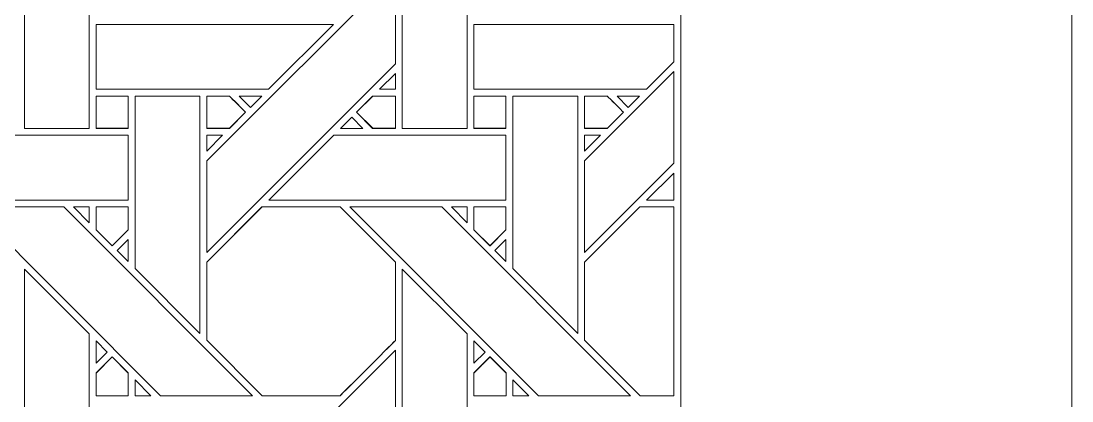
# Model space of a CAD drawing. Header units: inches. Extents: x 2.4 to 22.4, y -0.9 to 19.1.
# Drawn here: x 19.744 to 22.383, y 15.961 to 16.913 of the extents above; entities that cross this region are included whole.
import ezdxf

# ---------------------------------------------------------------- set-up
doc = ezdxf.new("R2010")
doc.units = ezdxf.units.IN
doc.header["$MEASUREMENT"] = 0
doc.layers.add('Design', color=7, linetype='Continuous', lineweight=0)

msp = doc.modelspace()

# ---------------------------------------------------------------- linework, layer by layer
at = {"layer": 'Design'}
for points, knots in [([(2.3829, 19.0948), (2.3829, 19.0948), (2.3829, -0.9052), (2.3829, -0.9052), (2.3829, -0.9052), (22.3829, -0.9052), (22.3829, -0.9052), (22.3829, -0.9052), (22.3829, 19.0948), (22.3829, 19.0948), (22.3829, 19.0948), (2.3829, 19.0948), (2.3829, 19.0948)], [0, 0, 0, 0, 1, 1, 1, 2, 2, 2, 3, 3, 3, 4, 4, 4, 4]), ([(3.3653, 18.1123), (3.3653, 18.1123), (3.3653, 0.0772), (3.3653, 0.0772), (3.3653, 0.0772), (21.4004, 0.0772), (21.4004, 0.0772), (21.4004, 0.0772), (21.4004, 18.1123), (21.4004, 18.1123), (21.4004, 18.1123), (3.3653, 18.1123), (3.3653, 18.1123)], [0, 0, 0, 0, 1, 1, 1, 2, 2, 2, 3, 3, 3, 4, 4, 4, 4]), ([(19.7523, 16.6442), (19.7523, 16.6442), (19.7523, 17.2401), (19.7523, 17.2401), (19.7523, 17.2401), (19.9151, 17.0779), (19.9151, 17.0779), (19.9151, 17.0779), (19.9151, 16.6442), (19.9151, 16.6442), (19.9151, 16.6442), (19.7523, 16.6442), (19.7523, 16.6442)], [0, 0, 0, 0, 1, 1, 1, 2, 2, 2, 3, 3, 3, 4, 4, 4, 4]), ([(20.701, 16.6442), (20.701, 16.6442), (20.701, 17.2401), (20.701, 17.2401), (20.701, 17.2401), (20.8638, 17.0779), (20.8638, 17.0779), (20.8638, 17.0779), (20.8638, 16.6442), (20.8638, 16.6442), (20.8638, 16.6442), (20.701, 16.6442), (20.701, 16.6442)], [0, 0, 0, 0, 1, 1, 1, 2, 2, 2, 3, 3, 3, 4, 4, 4, 4]), ([(20.6839, 16.8065), (20.6839, 16.8065), (20.2102, 16.3328), (20.2102, 16.3328), (20.2102, 16.3328), (20.2102, 16.5629), (20.2102, 16.5629), (20.2102, 16.5629), (20.6839, 17.0365), (20.6839, 17.0365), (20.6839, 17.0365), (20.6839, 16.8065), (20.6839, 16.8065)], [0, 0, 0, 0, 1, 1, 1, 2, 2, 2, 3, 3, 3, 4, 4, 4, 4]), ([(20.5281, 16.905), (20.5281, 16.905), (20.3653, 16.7423), (20.3653, 16.7423), (20.3653, 16.7423), (19.9324, 16.7423), (19.9324, 16.7423), (19.9324, 16.7423), (19.9324, 16.905), (19.9324, 16.905), (19.9324, 16.905), (20.5281, 16.905), (20.5281, 16.905)], [0, 0, 0, 0, 1, 1, 1, 2, 2, 2, 3, 3, 3, 4, 4, 4, 4]), ([(21.3141, 16.7423), (21.3141, 16.7423), (20.8811, 16.7423), (20.8811, 16.7423), (20.8811, 16.7423), (20.8811, 16.905), (20.8811, 16.905), (20.8811, 16.905), (21.3829, 16.905), (21.3829, 16.905), (21.3829, 16.905), (21.3829, 16.8111), (21.3829, 16.8111), (21.3829, 16.8111), (21.3141, 16.7423), (21.3141, 16.7423)], [0, 0, 0, 0, 1, 1, 1, 2, 2, 2, 3, 3, 3, 4, 4, 4, 5, 5, 5, 5]), ([(21.1589, 16.3328), (21.1589, 16.3328), (21.1589, 16.5629), (21.1589, 16.5629), (21.1589, 16.5629), (21.3829, 16.7867), (21.3829, 16.7867), (21.3829, 16.7867), (21.3829, 16.5567), (21.3829, 16.5567), (21.3829, 16.5567), (21.1589, 16.3328), (21.1589, 16.3328)], [0, 0, 0, 0, 1, 1, 1, 2, 2, 2, 3, 3, 3, 4, 4, 4, 4]), ([(20.6441, 16.7423), (20.6441, 16.7423), (20.6839, 16.7821), (20.6839, 16.7821), (20.6839, 16.7821), (20.6839, 16.7423), (20.6839, 16.7423), (20.6839, 16.7423), (20.6441, 16.7423), (20.6441, 16.7423)], [0, 0, 0, 0, 1, 1, 1, 2, 2, 2, 3, 3, 3, 3]), ([(20.0126, 16.725), (20.0126, 16.725), (20.0126, 16.6442), (20.0126, 16.6442), (20.0126, 16.6442), (19.9324, 16.6442), (19.9324, 16.6442), (19.9324, 16.6442), (19.9324, 16.725), (19.9324, 16.725), (19.9324, 16.725), (20.0126, 16.725), (20.0126, 16.725)], [0, 0, 0, 0, 1, 1, 1, 2, 2, 2, 3, 3, 3, 4, 4, 4, 4]), ([(19.9325, 16.7251), (19.9325, 16.7251), (20.0127, 16.7251), (20.0127, 16.7251), (20.0127, 16.7251), (20.0127, 16.6444), (20.0127, 16.6444), (20.0127, 16.6444), (19.9325, 16.6444), (19.9325, 16.6444), (19.9325, 16.6444), (19.9325, 16.7251), (19.9325, 16.7251)], [0, 0, 0, 0, 1, 1, 1, 2, 2, 2, 3, 3, 3, 4, 4, 4, 4]), ([(20.1931, 16.1299), (20.1931, 16.1299), (20.0302, 16.2928), (20.0302, 16.2928), (20.0302, 16.2928), (20.0302, 16.725), (20.0302, 16.725), (20.0302, 16.725), (20.1931, 16.725), (20.1931, 16.725), (20.1931, 16.725), (20.1931, 16.1299), (20.1931, 16.1299)], [0, 0, 0, 0, 1, 1, 1, 2, 2, 2, 3, 3, 3, 4, 4, 4, 4]), ([(20.2102, 16.6442), (20.2102, 16.6442), (20.2102, 16.725), (20.2102, 16.725), (20.2102, 16.725), (20.2673, 16.725), (20.2673, 16.725), (20.2726, 16.7197), (20.3034, 16.6889), (20.3076, 16.6847), (20.3076, 16.6847), (20.2672, 16.6442), (20.2672, 16.6442), (20.2672, 16.6442), (20.2102, 16.6442), (20.2102, 16.6442)], [0, 0, 0, 0, 1, 1, 1, 2, 2, 2, 3, 3, 3, 4, 4, 4, 5, 5, 5, 5]), ([(20.2674, 16.7251), (20.2725, 16.72), (20.3033, 16.6892), (20.3077, 16.6848), (20.3077, 16.6848), (20.2673, 16.6444), (20.2673, 16.6444), (20.2673, 16.6444), (20.2103, 16.6444), (20.2103, 16.6444), (20.2103, 16.6444), (20.2103, 16.7251), (20.2103, 16.7251), (20.2103, 16.7251), (20.2674, 16.7251), (20.2674, 16.7251)], [0, 0, 0, 0, 1, 1, 1, 2, 2, 2, 3, 3, 3, 4, 4, 4, 5, 5, 5, 5]), ([(20.2916, 16.725), (20.2916, 16.725), (20.3481, 16.725), (20.3481, 16.725), (20.3481, 16.725), (20.3198, 16.6968), (20.3198, 16.6968), (20.3198, 16.6968), (20.2916, 16.725), (20.2916, 16.725)], [0, 0, 0, 0, 1, 1, 1, 2, 2, 2, 3, 3, 3, 3]), ([(20.6839, 16.725), (20.6839, 16.725), (20.6839, 16.6442), (20.6839, 16.6442), (20.6839, 16.6442), (20.6268, 16.6442), (20.6268, 16.6442), (20.6268, 16.6442), (20.5864, 16.6846), (20.5864, 16.6846), (20.5864, 16.6846), (20.6268, 16.725), (20.6268, 16.725), (20.6268, 16.725), (20.6839, 16.725), (20.6839, 16.725)], [0, 0, 0, 0, 1, 1, 1, 2, 2, 2, 3, 3, 3, 4, 4, 4, 5, 5, 5, 5]), ([(20.6269, 16.6444), (20.6269, 16.6444), (20.5865, 16.6847), (20.5865, 16.6847), (20.5865, 16.6847), (20.627, 16.7252), (20.627, 16.7252), (20.627, 16.7252), (20.684, 16.7252), (20.684, 16.7252), (20.684, 16.7252), (20.684, 16.6444), (20.684, 16.6444), (20.684, 16.6444), (20.6269, 16.6444), (20.6269, 16.6444)], [0, 0, 0, 0, 1, 1, 1, 2, 2, 2, 3, 3, 3, 4, 4, 4, 5, 5, 5, 5]), ([(20.9613, 16.6442), (20.9613, 16.6442), (20.8811, 16.6442), (20.8811, 16.6442), (20.8811, 16.6442), (20.8811, 16.725), (20.8811, 16.725), (20.8811, 16.725), (20.9613, 16.725), (20.9613, 16.725), (20.9613, 16.725), (20.9613, 16.6442), (20.9613, 16.6442)], [0, 0, 0, 0, 1, 1, 1, 2, 2, 2, 3, 3, 3, 4, 4, 4, 4]), ([(20.8812, 16.7251), (20.8812, 16.7251), (20.9615, 16.7251), (20.9615, 16.7251), (20.9615, 16.7251), (20.9615, 16.6444), (20.9615, 16.6444), (20.9615, 16.6444), (20.8812, 16.6444), (20.8812, 16.6444), (20.8812, 16.6444), (20.8812, 16.7251), (20.8812, 16.7251)], [0, 0, 0, 0, 1, 1, 1, 2, 2, 2, 3, 3, 3, 4, 4, 4, 4]), ([(20.9789, 16.2928), (20.9789, 16.2928), (20.9789, 16.725), (20.9789, 16.725), (20.9789, 16.725), (21.1418, 16.725), (21.1418, 16.725), (21.1418, 16.725), (21.1418, 16.1299), (21.1418, 16.1299), (21.1418, 16.1299), (20.9789, 16.2928), (20.9789, 16.2928)], [0, 0, 0, 0, 1, 1, 1, 2, 2, 2, 3, 3, 3, 4, 4, 4, 4]), ([(21.2563, 16.6847), (21.2563, 16.6847), (21.2159, 16.6442), (21.2159, 16.6442), (21.2159, 16.6442), (21.1589, 16.6442), (21.1589, 16.6442), (21.1589, 16.6442), (21.1589, 16.725), (21.1589, 16.725), (21.1589, 16.725), (21.216, 16.725), (21.216, 16.725), (21.2211, 16.7199), (21.2519, 16.6891), (21.2563, 16.6847)], [0, 0, 0, 0, 1, 1, 1, 2, 2, 2, 3, 3, 3, 4, 4, 4, 5, 5, 5, 5]), ([(21.2161, 16.7251), (21.2213, 16.72), (21.2521, 16.6892), (21.2565, 16.6848), (21.2565, 16.6848), (21.2161, 16.6444), (21.2161, 16.6444), (21.2161, 16.6444), (21.1591, 16.6444), (21.1591, 16.6444), (21.1591, 16.6444), (21.1591, 16.7251), (21.1591, 16.7251), (21.1591, 16.7251), (21.2161, 16.7251), (21.2161, 16.7251)], [0, 0, 0, 0, 1, 1, 1, 2, 2, 2, 3, 3, 3, 4, 4, 4, 5, 5, 5, 5]), ([(21.2404, 16.725), (21.2404, 16.725), (21.2968, 16.725), (21.2968, 16.725), (21.2968, 16.725), (21.2686, 16.6968), (21.2686, 16.6968), (21.2686, 16.6968), (21.2404, 16.725), (21.2404, 16.725)], [0, 0, 0, 0, 1, 1, 1, 2, 2, 2, 3, 3, 3, 3]), ([(20.6025, 16.6442), (20.6025, 16.6442), (20.546, 16.6442), (20.546, 16.6442), (20.546, 16.6442), (20.5743, 16.6725), (20.5743, 16.6725), (20.5743, 16.6725), (20.6025, 16.6442), (20.6025, 16.6442)], [0, 0, 0, 0, 1, 1, 1, 2, 2, 2, 3, 3, 3, 3]), ([(20.0126, 16.6271), (20.0126, 16.6271), (20.0126, 16.4643), (20.0126, 16.4643), (20.0126, 16.4643), (19.4173, 16.4643), (19.4173, 16.4643), (19.4173, 16.4643), (19.5802, 16.6271), (19.5802, 16.6271), (19.5802, 16.6271), (20.0126, 16.6271), (20.0126, 16.6271)], [0, 0, 0, 0, 1, 1, 1, 2, 2, 2, 3, 3, 3, 4, 4, 4, 4]), ([(20.2501, 16.6271), (20.2501, 16.6271), (20.2102, 16.5873), (20.2102, 16.5873), (20.2102, 16.5873), (20.2102, 16.6271), (20.2102, 16.6271), (20.2102, 16.6271), (20.2501, 16.6271), (20.2501, 16.6271)], [0, 0, 0, 0, 1, 1, 1, 2, 2, 2, 3, 3, 3, 3]), ([(20.9613, 16.6271), (20.9613, 16.6271), (20.9613, 16.4643), (20.9613, 16.4643), (20.9613, 16.4643), (20.3661, 16.4643), (20.3661, 16.4643), (20.3661, 16.4643), (20.5289, 16.6271), (20.5289, 16.6271), (20.5289, 16.6271), (20.9613, 16.6271), (20.9613, 16.6271)], [0, 0, 0, 0, 1, 1, 1, 2, 2, 2, 3, 3, 3, 4, 4, 4, 4]), ([(21.1988, 16.6271), (21.1988, 16.6271), (21.1589, 16.5873), (21.1589, 16.5873), (21.1589, 16.5873), (21.1589, 16.6271), (21.1589, 16.6271), (21.1589, 16.6271), (21.1988, 16.6271), (21.1988, 16.6271)], [0, 0, 0, 0, 1, 1, 1, 2, 2, 2, 3, 3, 3, 3]), ([(21.3148, 16.4643), (21.3148, 16.4643), (21.3829, 16.5323), (21.3829, 16.5323), (21.3829, 16.5323), (21.3829, 16.4643), (21.3829, 16.4643), (21.3829, 16.4643), (21.3148, 16.4643), (21.3148, 16.4643)], [0, 0, 0, 0, 1, 1, 1, 2, 2, 2, 3, 3, 3, 3]), ([(20.0942, 15.9735), (20.0942, 15.9735), (19.6206, 16.4472), (19.6206, 16.4472), (19.6206, 16.4472), (19.8516, 16.4472), (19.8516, 16.4472), (19.8516, 16.4472), (20.3252, 15.9735), (20.3252, 15.9735), (20.3252, 15.9735), (20.0942, 15.9735), (20.0942, 15.9735)], [0, 0, 0, 0, 1, 1, 1, 2, 2, 2, 3, 3, 3, 4, 4, 4, 4]), ([(19.8757, 16.4471), (19.8757, 16.4471), (19.9151, 16.4471), (19.9151, 16.4471), (19.9151, 16.4471), (19.9151, 16.4073), (19.9151, 16.4073), (19.9151, 16.4073), (19.8757, 16.4471), (19.8757, 16.4471)], [0, 0, 0, 0, 1, 1, 1, 2, 2, 2, 3, 3, 3, 3]), ([(19.9727, 16.3496), (19.9727, 16.3496), (19.9324, 16.39), (19.9324, 16.39), (19.9324, 16.39), (19.9324, 16.4472), (19.9324, 16.4472), (19.9324, 16.4472), (20.0126, 16.4472), (20.0126, 16.4472), (20.0126, 16.4472), (20.0126, 16.3896), (20.0126, 16.3896), (20.0126, 16.3896), (19.9727, 16.3496), (19.9727, 16.3496)], [0, 0, 0, 0, 1, 1, 1, 2, 2, 2, 3, 3, 3, 4, 4, 4, 5, 5, 5, 5]), ([(20.0127, 16.4473), (20.0127, 16.4473), (20.0127, 16.3897), (20.0127, 16.3897), (20.0127, 16.3897), (19.9728, 16.3497), (19.9728, 16.3497), (19.9728, 16.3497), (19.9325, 16.3901), (19.9325, 16.3901), (19.9325, 16.3901), (19.9325, 16.4473), (19.9325, 16.4473), (19.9325, 16.4473), (20.0127, 16.4473), (20.0127, 16.4473)], [0, 0, 0, 0, 1, 1, 1, 2, 2, 2, 3, 3, 3, 4, 4, 4, 5, 5, 5, 5]), ([(20.6839, 16.1122), (20.6661, 16.0943), (20.5542, 15.9825), (20.5452, 15.9735), (20.5452, 15.9735), (20.3495, 15.9735), (20.3495, 15.9735), (20.3495, 15.9735), (20.2102, 16.1128), (20.2102, 16.1128), (20.2102, 16.1128), (20.2102, 16.3084), (20.2102, 16.3084), (20.2102, 16.3084), (20.3489, 16.4471), (20.3489, 16.4471), (20.3489, 16.4471), (20.5451, 16.4471), (20.5451, 16.4471), (20.5451, 16.4471), (20.6839, 16.3084), (20.6839, 16.3084), (20.6839, 16.3084), (20.6839, 16.1122), (20.6839, 16.1122)], [0, 0, 0, 0, 1, 1, 1, 2, 2, 2, 3, 3, 3, 4, 4, 4, 5, 5, 5, 6, 6, 6, 7, 7, 7, 8, 8, 8, 8]), ([(20.349, 16.4473), (20.349, 16.4473), (20.5452, 16.4473), (20.5452, 16.4473), (20.5452, 16.4473), (20.684, 16.3085), (20.684, 16.3085), (20.684, 16.3085), (20.684, 16.1123), (20.684, 16.1123), (20.6662, 16.0944), (20.5543, 15.9827), (20.5453, 15.9736), (20.5453, 15.9736), (20.3496, 15.9736), (20.3496, 15.9736), (20.3496, 15.9736), (20.2103, 16.1129), (20.2103, 16.1129), (20.2103, 16.1129), (20.2103, 16.3085), (20.2103, 16.3085), (20.2103, 16.3085), (20.349, 16.4473), (20.349, 16.4473)], [0, 0, 0, 0, 1, 1, 1, 2, 2, 2, 3, 3, 3, 4, 4, 4, 5, 5, 5, 6, 6, 6, 7, 7, 7, 8, 8, 8, 8]), ([(21.274, 15.9735), (21.274, 15.9735), (21.0429, 15.9735), (21.0429, 15.9735), (21.0429, 15.9735), (20.5694, 16.4472), (20.5694, 16.4472), (20.5694, 16.4472), (20.8003, 16.4472), (20.8003, 16.4472), (20.8003, 16.4472), (21.274, 15.9735), (21.274, 15.9735)], [0, 0, 0, 0, 1, 1, 1, 2, 2, 2, 3, 3, 3, 4, 4, 4, 4]), ([(20.8639, 16.4471), (20.8639, 16.4471), (20.8639, 16.4073), (20.8639, 16.4073), (20.8639, 16.4073), (20.8244, 16.4471), (20.8244, 16.4471), (20.8244, 16.4471), (20.8639, 16.4471), (20.8639, 16.4471)], [0, 0, 0, 0, 1, 1, 1, 2, 2, 2, 3, 3, 3, 3]), ([(20.9214, 16.3496), (20.9214, 16.3496), (20.8811, 16.39), (20.8811, 16.39), (20.8811, 16.39), (20.8811, 16.4472), (20.8811, 16.4472), (20.8811, 16.4472), (20.9613, 16.4472), (20.9613, 16.4472), (20.9613, 16.4472), (20.9613, 16.3896), (20.9613, 16.3896), (20.9613, 16.3896), (20.9214, 16.3496), (20.9214, 16.3496)], [0, 0, 0, 0, 1, 1, 1, 2, 2, 2, 3, 3, 3, 4, 4, 4, 5, 5, 5, 5]), ([(20.9615, 16.4473), (20.9615, 16.4473), (20.9615, 16.3897), (20.9615, 16.3897), (20.9615, 16.3897), (20.9215, 16.3497), (20.9215, 16.3497), (20.9215, 16.3497), (20.8812, 16.3901), (20.8812, 16.3901), (20.8812, 16.3901), (20.8812, 16.4473), (20.8812, 16.4473), (20.8812, 16.4473), (20.9615, 16.4473), (20.9615, 16.4473)], [0, 0, 0, 0, 1, 1, 1, 2, 2, 2, 3, 3, 3, 4, 4, 4, 5, 5, 5, 5]), ([(21.2983, 15.9736), (21.2983, 15.9736), (21.1589, 16.1128), (21.1589, 16.1128), (21.1589, 16.1128), (21.1589, 16.3084), (21.1589, 16.3084), (21.1589, 16.3084), (21.2976, 16.4472), (21.2976, 16.4472), (21.2976, 16.4472), (21.3829, 16.4472), (21.3829, 16.4472), (21.3829, 16.4472), (21.3829, 15.9736), (21.3829, 15.9736), (21.3829, 15.9736), (21.2983, 15.9736), (21.2983, 15.9736)], [0, 0, 0, 0, 1, 1, 1, 2, 2, 2, 3, 3, 3, 4, 4, 4, 5, 5, 5, 6, 6, 6, 6]), ([(21.2978, 16.4472), (21.2978, 16.4472), (21.3829, 16.4472), (21.3829, 16.4472), (21.3829, 16.4472), (21.3829, 15.9736), (21.3829, 15.9736), (21.3829, 15.9736), (21.2983, 15.9736), (21.2983, 15.9736), (21.2983, 15.9736), (21.1591, 16.1129), (21.1591, 16.1129), (21.1591, 16.1129), (21.1591, 16.3085), (21.1591, 16.3085), (21.1591, 16.3085), (21.2978, 16.4472), (21.2978, 16.4472)], [0, 0, 0, 0, 1, 1, 1, 2, 2, 2, 3, 3, 3, 4, 4, 4, 5, 5, 5, 6, 6, 6, 6]), ([(20.0126, 16.3653), (20.0126, 16.3653), (20.0126, 16.3102), (20.0126, 16.3102), (20.0126, 16.3102), (19.9848, 16.3375), (19.9848, 16.3375), (19.9848, 16.3375), (20.0126, 16.3653), (20.0126, 16.3653)], [0, 0, 0, 0, 1, 1, 1, 2, 2, 2, 3, 3, 3, 3]), ([(20.9613, 16.3653), (20.9613, 16.3653), (20.9613, 16.3102), (20.9613, 16.3102), (20.9613, 16.3102), (20.9336, 16.3375), (20.9336, 16.3375), (20.9336, 16.3375), (20.9613, 16.3653), (20.9613, 16.3653)], [0, 0, 0, 0, 1, 1, 1, 2, 2, 2, 3, 3, 3, 3]), ([(19.7523, 15.6955), (19.7523, 15.6955), (19.7523, 16.2913), (19.7523, 16.2913), (19.7523, 16.2913), (19.9151, 16.1292), (19.9151, 16.1292), (19.9151, 16.1292), (19.9151, 15.6955), (19.9151, 15.6955), (19.9151, 15.6955), (19.7523, 15.6955), (19.7523, 15.6955)], [0, 0, 0, 0, 1, 1, 1, 2, 2, 2, 3, 3, 3, 4, 4, 4, 4]), ([(20.701, 15.6955), (20.701, 15.6955), (20.701, 16.2914), (20.701, 16.2914), (20.701, 16.2914), (20.8638, 16.1292), (20.8638, 16.1292), (20.8638, 16.1292), (20.8638, 15.6955), (20.8638, 15.6955), (20.8638, 15.6955), (20.701, 15.6955), (20.701, 15.6955)], [0, 0, 0, 0, 1, 1, 1, 2, 2, 2, 3, 3, 3, 4, 4, 4, 4]), ([(19.9324, 16.0549), (19.9324, 16.0549), (19.9324, 16.1117), (19.9324, 16.1117), (19.9324, 16.1117), (19.9605, 16.0831), (19.9605, 16.0831), (19.9605, 16.0831), (19.9324, 16.0549), (19.9324, 16.0549)], [0, 0, 0, 0, 1, 1, 1, 2, 2, 2, 3, 3, 3, 3]), ([(20.8811, 16.0549), (20.8811, 16.0549), (20.8811, 16.1117), (20.8811, 16.1117), (20.8811, 16.1117), (20.9093, 16.0831), (20.9093, 16.0831), (20.9093, 16.0831), (20.8811, 16.0549), (20.8811, 16.0549)], [0, 0, 0, 0, 1, 1, 1, 2, 2, 2, 3, 3, 3, 3]), ([(20.6839, 15.8577), (20.6839, 15.8577), (20.2102, 15.3841), (20.2102, 15.3841), (20.2102, 15.3841), (20.2102, 15.6142), (20.2102, 15.6142), (20.2102, 15.6142), (20.6839, 16.0878), (20.6839, 16.0878), (20.6839, 16.0878), (20.6839, 15.8577), (20.6839, 15.8577)], [0, 0, 0, 0, 1, 1, 1, 2, 2, 2, 3, 3, 3, 4, 4, 4, 4]), ([(19.9727, 16.0709), (19.9727, 16.0709), (20.013, 16.0306), (20.013, 16.0306), (20.013, 16.0306), (20.013, 15.9733), (20.013, 15.9733), (20.013, 15.9733), (19.9324, 15.9733), (19.9324, 15.9733), (19.9324, 15.9733), (19.9324, 16.0306), (19.9324, 16.0306), (19.9324, 16.0306), (19.9727, 16.0709), (19.9727, 16.0709)], [0, 0, 0, 0, 1, 1, 1, 2, 2, 2, 3, 3, 3, 4, 4, 4, 5, 5, 5, 5]), ([(19.9325, 15.9734), (19.9325, 15.9734), (19.9325, 16.0307), (19.9325, 16.0307), (19.9325, 16.0307), (19.9728, 16.071), (19.9728, 16.071), (19.9728, 16.071), (20.0131, 16.0307), (20.0131, 16.0307), (20.0131, 16.0307), (20.0131, 15.9734), (20.0131, 15.9734), (20.0131, 15.9734), (19.9325, 15.9734), (19.9325, 15.9734)], [0, 0, 0, 0, 1, 1, 1, 2, 2, 2, 3, 3, 3, 4, 4, 4, 5, 5, 5, 5]), ([(20.9214, 16.0709), (20.9214, 16.0709), (20.9618, 16.0306), (20.9618, 16.0306), (20.9618, 16.0306), (20.9618, 15.9733), (20.9618, 15.9733), (20.9618, 15.9733), (20.8811, 15.9733), (20.8811, 15.9733), (20.8811, 15.9733), (20.8811, 16.0306), (20.8811, 16.0306), (20.8811, 16.0306), (20.9214, 16.0709), (20.9214, 16.0709)], [0, 0, 0, 0, 1, 1, 1, 2, 2, 2, 3, 3, 3, 4, 4, 4, 5, 5, 5, 5]), ([(20.8812, 15.9734), (20.8812, 15.9734), (20.8812, 16.0307), (20.8812, 16.0307), (20.8812, 16.0307), (20.9215, 16.071), (20.9215, 16.071), (20.9215, 16.071), (20.9619, 16.0307), (20.9619, 16.0307), (20.9619, 16.0307), (20.9619, 15.9734), (20.9619, 15.9734), (20.9619, 15.9734), (20.8812, 15.9734), (20.8812, 15.9734)], [0, 0, 0, 0, 1, 1, 1, 2, 2, 2, 3, 3, 3, 4, 4, 4, 5, 5, 5, 5]), ([(20.0303, 15.9735), (20.0303, 15.9735), (20.0303, 16.0133), (20.0303, 16.0133), (20.0303, 16.0133), (20.07, 15.9735), (20.07, 15.9735), (20.07, 15.9735), (20.0303, 15.9735), (20.0303, 15.9735)], [0, 0, 0, 0, 1, 1, 1, 2, 2, 2, 3, 3, 3, 3]), ([(21.0187, 15.9735), (21.0187, 15.9735), (20.979, 15.9735), (20.979, 15.9735), (20.979, 15.9735), (20.979, 16.0133), (20.979, 16.0133), (20.979, 16.0133), (21.0187, 15.9735), (21.0187, 15.9735)], [0, 0, 0, 0, 1, 1, 1, 2, 2, 2, 3, 3, 3, 3])]:
    msp.add_open_spline(points, degree=3, knots=knots, dxfattribs=at)

doc.saveas('drawing.dxf')
